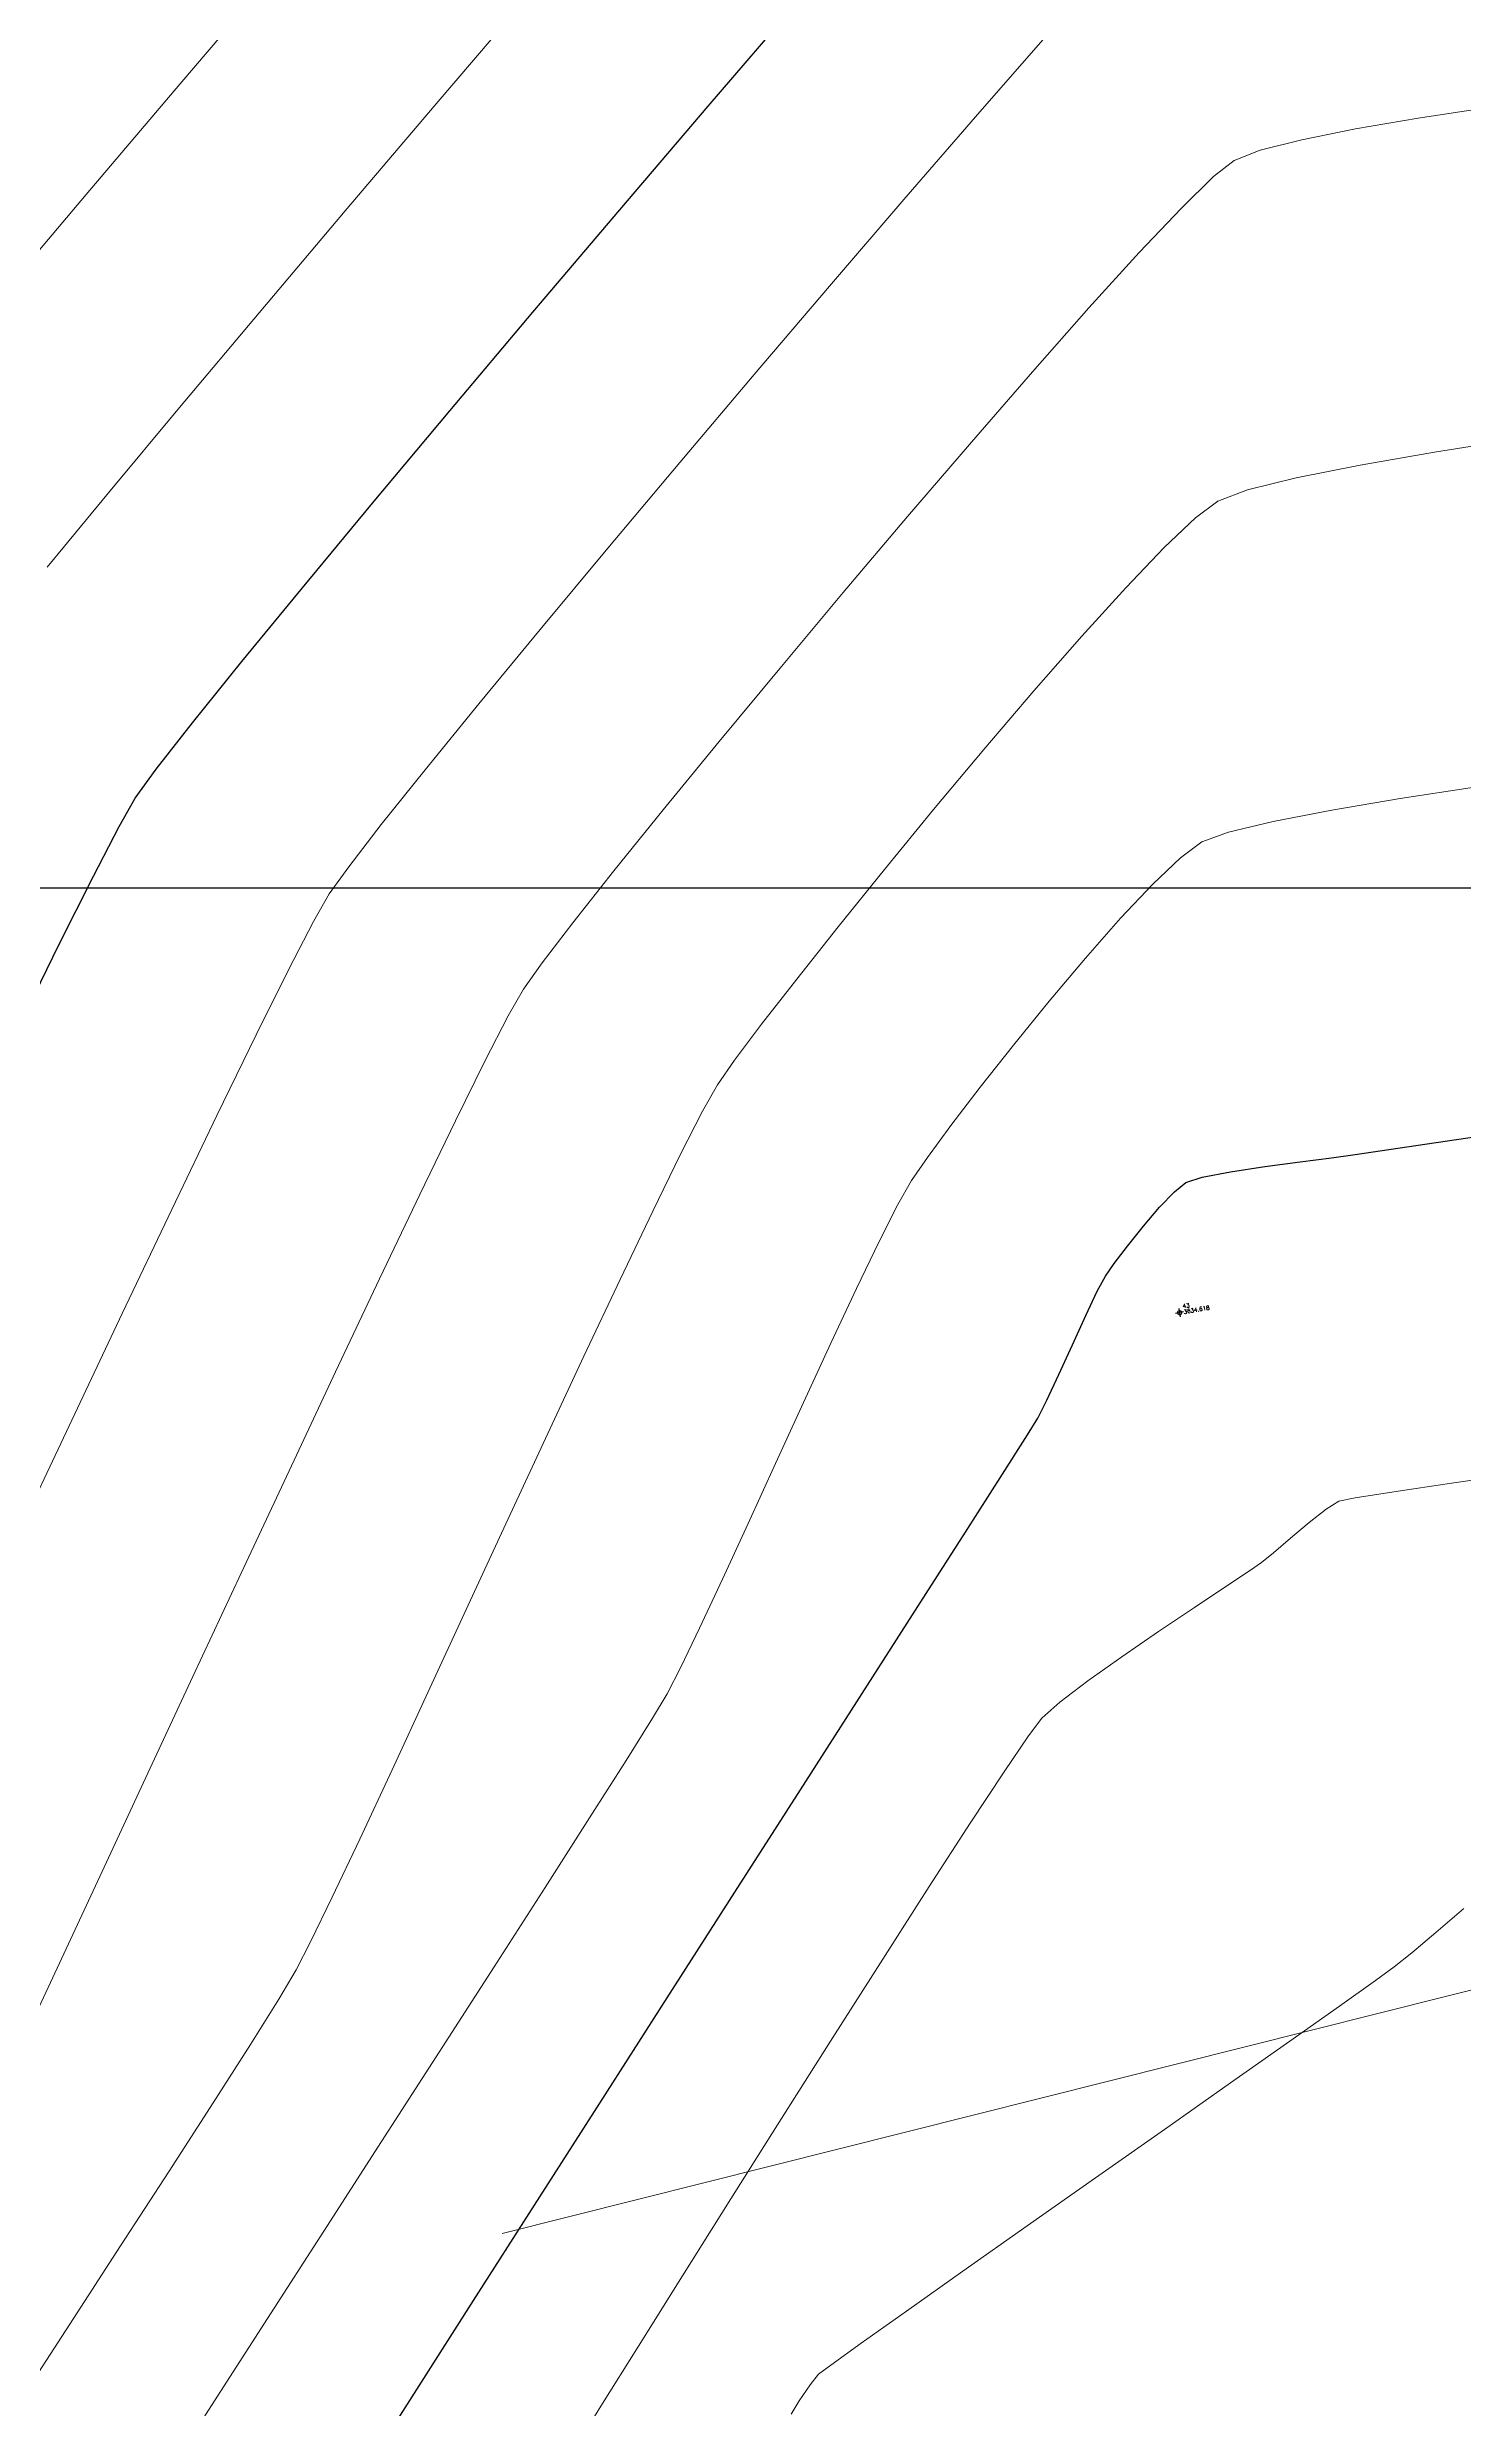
# Model space of a CAD drawing. Header units: millimetres. Extents: x 736950 to 740938, y 8500595 to 8502163.
# Drawn here: x 737643.6 to 737678.4, y 8501162.7 to 8501220.6 of the extents above; entities that cross this region are included whole.
import ezdxf

# ---------------------------------------------------------------- set-up
doc = ezdxf.new("R2010")
doc.units = ezdxf.units.MM
for name, color, linetype, lineweight in [('CONT-MJR', 80, 'Continuous', 30), ('CONT-MNR', 96, 'Continuous', 15), ('saiwite', 5, 'Continuous', 5)]:
    doc.layers.add(name, color=color, linetype=linetype, lineweight=lineweight)
doc.layers.add('Cuadricula Coordenadas', color=5, linetype='Continuous')
doc.styles.add('5mm', font='arial.ttf', dxfattribs={"height": 3})

msp = doc.modelspace()

# ---------------------------------------------------------------- linework, layer by layer
at = {"linetype": 'Continuous', "extrusion": (-0.172787269436437, 0.9849591664230046, 0), "elevation": 8245864.373062789}
msp.add_lwpolyline([(-2195473.652162655, 0), (-2195473.452162655, 0)], dxfattribs=at)
at = {"linetype": 'Continuous', "extrusion": (0.9849591664230046, 0.172787269436437, 0), "elevation": 2195473.552162655}
msp.add_lwpolyline([(8245864.473062786, 0), (8245864.273062787, 0)], dxfattribs=at)
at = {"linetype": 'Continuous'}
msp.add_circle((737671.4106771647, 8501189.579527175), 0.05, dxfattribs=at)
at = {"layer": 'CONT-MJR', "extrusion": (0.7589527835705905, -0.6511456613619202, 0), "elevation": -4975682.98089829}
msp.add_lwpolyline([(6932347.956844756, 3640), (6932351.281887538, 3640)], dxfattribs=at)
at = {"layer": 'CONT-MJR', "extrusion": (0.760758578709715, -0.6490349643274811, 0), "elevation": -4956407.420254663}
msp.add_lwpolyline([(6946139.097833293, 3640.000000000013), (6946142.440636766, 3640.000000000013)], dxfattribs=at)
at = {"layer": 'CONT-MJR', "extrusion": (0.762558786422124, -0.6469189263349908, 0), "elevation": -4937090.58586337}
msp.add_lwpolyline([(6959878.853783079, 3640.000000000006), (6959882.141888824, 3640.000000000006)], dxfattribs=at)
at = {"layer": 'CONT-MJR', "extrusion": (0.7644765976135797, -0.6446514808027398, 0), "elevation": -4916399.86183417}
msp.add_lwpolyline([(6974506.822618837, 3640.000000000013), (6974509.983569775, 3640.000000000013)], dxfattribs=at)
at = {"layer": 'CONT-MJR', "extrusion": (0.7666665263820617, -0.6420455103224877, 0), "elevation": -4892630.546458063}
msp.add_lwpolyline([(6991198.606059035, 3640), (6991201.567403505, 3640)], dxfattribs=at)
at = {"layer": 'CONT-MJR'}
for points, elevation in [([(737649.892912769, 8501207.357528545), (737651.6108692642, 8501209.426574448)], 3640), ([(737647.1949546376, 8501204.044223765), (737648.4052853453, 8501205.545008842)], 3640), ([(737645.3983184594, 8501201.50404802), (737645.7940539477, 8501202.198691215)], 3640), ([(737677.2069112968, 8501193.67880267), (737678.7006738967, 8501193.897861829)], 3635), ([(737674.371147751, 8501193.277718382), (737675.1337609371, 8501193.376818744)], 3635), ([(737675.1337609371, 8501193.376818744), (737675.6598064597, 8501193.45008087)], 3635), ([(737671.2829814526, 8501192.54617097), (737671.5613828893, 8501192.771285115)], 3635), ([(737671.9670844697, 8501192.899563156), (737672.657491291, 8501193.031673064)], 3635), ([(737670.5208532517, 8501191.697729198), (737670.9199575753, 8501192.165081909)], 3635), ([(737669.8085712462, 8501190.783077873), (737670.1342104774, 8501191.213824097)], 3635), ([(737669.3919715277, 8501190.103924684), (737669.5924775535, 8501190.475201791)], 3635), ([(737668.7795132995, 8501188.791920636), (737669.1075669518, 8501189.507387714)], 3635), ([(737668.153456667, 8501187.42951515), (737668.4480600462, 8501188.063853197)], 3635), ([(737667.9359526361, 8501186.995236246), (737668.153456667, 8501187.42951515)], 3635), ([(737664.9926601739, 8501182.373615079), (737666.1570508332, 8501184.192999396)], 3635), ([(737657.1872994854, 8501170.19297519), (737658.8422875679, 8501172.776852868)], 3635), ([(737655.5876764545, 8501167.693270303), (737657.1872994854, 8501170.19297519)], 3635), ([(737652.7591715978, 8501163.262474189), (737654.0945799882, 8501165.356762027)], 3635)]:
    msp.add_lwpolyline(points, dxfattribs=dict(at, elevation=elevation))
at = {"layer": 'CONT-MJR', "extrusion": (0.7729830671893221, -0.6344266528438004, 0), "elevation": -4823201.652232338}
msp.add_lwpolyline([(7039271.745728558, 3640), (7039274.090566087, 3640)], dxfattribs=at)
at = {"layer": 'CONT-MJR', "extrusion": (0.7879393160136585, -0.6157529003422785, 0), "elevation": -4653419.820380338}
msp.add_lwpolyline([(7152639.860624256, 3640), (7152641.299620884, 3640)], dxfattribs=at)
at = {"layer": 'CONT-MJR', "extrusion": (0.8102274469647092, -0.5861155894403847, 0), "elevation": -4385026.269157214}
msp.add_lwpolyline([(7320253.052956513, 3640), (7320253.931340147, 3640)], dxfattribs=at)
at = {"layer": 'CONT-MJR', "extrusion": (0.8877354150062703, -0.4603540300069559, 0), "elevation": -3258728.428486}
msp.add_lwpolyline([(7886394.30356735, 3640.000000000013), (7886395.677079994, 3640.000000000013)], dxfattribs=at)
at = {"layer": 'CONT-MJR', "extrusion": (0.8945767098606713, -0.4469144327215852, 0), "elevation": -3139429.274874797}
msp.add_lwpolyline([(7934637.986882186, 3640.000000000006), (7934639.872736602, 3640.000000000006)], dxfattribs=at)
at = {"layer": 'CONT-MJR', "extrusion": (0.8981012267876198, -0.4397887975410159, 0), "elevation": -3076252.996576703}
msp.add_lwpolyline([(7959342.087909984, 3640.000000000006), (7959344.423749203, 3640.000000000006)], dxfattribs=at)
at = {"layer": 'CONT-MJR', "extrusion": (0.1340379668797737, -0.9909761972089626, 0), "elevation": -8325603.813163798}
msp.add_lwpolyline([(1870499.529321418, 3635.000000000001), (1870500.406095882, 3635.000000000001)], dxfattribs=at)
at = {"layer": 'CONT-MJR', "extrusion": (0.1479366112478573, -0.9889968448142292, 0), "elevation": -8298524.261973588}
msp.add_lwpolyline([(1987196.65061229, 3635.000000000013), (1987197.152533647, 3635.000000000013)], dxfattribs=at)
at = {"layer": 'CONT-MJR', "extrusion": (0.1454512609114972, -0.9893654181844318, 0), "elevation": -8303490.959204534}
msp.add_lwpolyline([(1966340.596135492, 3635), (1966341.658135618, 3635)], dxfattribs=at)
at = {"layer": 'CONT-MJR', "extrusion": (0.3014770248045086, -0.9534734414313919, 0), "elevation": -7883270.500300287}
msp.add_lwpolyline([(3266264.546254444, 3635.00000000001), (3266264.971753009, 3635.00000000001)], dxfattribs=at)
at = {"layer": 'CONT-MJR', "extrusion": (0.1504061611587789, -0.9886242899532054, 0), "elevation": -8293535.41208786}
msp.add_lwpolyline([(2007912.91639393, 3635), (2007913.770908474, 3635)], dxfattribs=at)
at = {"layer": 'CONT-MJR', "extrusion": (0.7240602005839316, -0.6897367801780305, 0), "elevation": -5329466.757348884}
msp.add_lwpolyline([(6664173.669414258, 3635), (6664174.195736602, 3635)], dxfattribs=at)
at = {"layer": 'CONT-MJR', "extrusion": (0.7812477152985235, -0.6242211205501118, 0), "elevation": -4730319.998508155}
msp.add_lwpolyline([(7102005.490889178, 3635.00000000001), (7102006.110289517, 3635.00000000001)], dxfattribs=at)
at = {"layer": 'CONT-MJR', "extrusion": (0.8185063108309866, -0.5744975362260909, 0), "elevation": -4280125.766241145}
msp.add_lwpolyline([(7382067.416956207, 3635.00000000001), (7382067.793100019, 3635.00000000001)], dxfattribs=at)
at = {"layer": 'CONT-MJR', "extrusion": (0.9026610977056194, -0.4303521147721783, 0), "elevation": -2992639.676203445}
msp.add_lwpolyline([(7991150.512985626, 3635), (7991151.173850454, 3635)], dxfattribs=at)
at = {"layer": 'CONT-MJR', "extrusion": (0.9101245052495661, -0.4143348705385932, 0), "elevation": -2850968.524531983}
msp.add_lwpolyline([(8042781.341575271, 3635.000000000009), (8042782.141539929, 3635.000000000009)], dxfattribs=at)
at = {"layer": 'CONT-MJR', "extrusion": (0.849529268027599, -0.5275414891404202, 0), "elevation": -3858058.345250836}
msp.add_lwpolyline([(7611157.121404205, 3635.00000000001), (7611157.606852394, 3635.00000000001)], dxfattribs=at)
at = {"layer": 'CONT-MJR', "extrusion": (0.8441211361425512, -0.5361525039738307, 0), "elevation": -3935251.59311722}
msp.add_lwpolyline([(7571532.512742875, 3635), (7571533.650518229, 3635)], dxfattribs=at)
at = {"layer": 'CONT-MJR', "extrusion": (0.842816672348312, -0.5382007588360668, 0), "elevation": -3953626.447887902}
msp.add_lwpolyline([(7561952.25805627, 3635), (7561953.954052834, 3635)], dxfattribs=at)
at = {"layer": 'CONT-MJR', "extrusion": (0.8420161984596639, -0.5394522421230036, 0), "elevation": -3964856.019286717}
msp.add_lwpolyline([(7556065.768834641, 3635.000000000004), (7556068.298869852, 3635.000000000004)], dxfattribs=at)
at = {"layer": 'CONT-MJR', "extrusion": (0.8419035336664826, -0.5396280570910762, 0), "elevation": -3966433.762739834}
msp.add_lwpolyline([(7555234.871580165, 3635.000000000003), (7555237.677427903, 3635.000000000003)], dxfattribs=at)
at = {"layer": 'CONT-MJR', "extrusion": (0.8418857000873342, -0.5396558792308845, 0), "elevation": -3966683.43885507}
msp.add_lwpolyline([(7555100.800968332, 3635.000000000006), (7555103.788490036, 3635.000000000006)], dxfattribs=at)
at = {"layer": 'CONT-MJR', "extrusion": (0.8419442669848501, -0.5395645015114908, 0), "elevation": -3965863.418350981}
msp.add_lwpolyline([(7555528.207643392, 3635.000000000013), (7555531.282700439, 3635.000000000013)], dxfattribs=at)
at = {"layer": 'CONT-MJR', "extrusion": (0.8426427034631758, -0.5384730952427155, 0), "elevation": -3956069.982348234}
msp.add_lwpolyline([(7560651.842336405, 3635.00000000001), (7560654.615170328, 3635.00000000001)], dxfattribs=at)
at = {"layer": 'CONT-MJR', "extrusion": (0.8440368133727634, -0.5362852390953445, 0), "elevation": -3936442.288577708}
msp.add_lwpolyline([(7570884.935671092, 3635.000000000004), (7570887.036342003, 3635.000000000004)], dxfattribs=at)
at = {"layer": 'CONT-MNR'}
for points, elevation in [([(737646.8898966005, 8501219.707941929), (737649.3350631368, 8501222.575739019)], 3642), ([(737653.1771625606, 8501219.226422612), (737655.4868485677, 8501221.932914117)], 3641), ([(737644.5892230826, 8501216.998218723), (737646.8898966005, 8501219.707941929)], 3642), ([(737650.9449178773, 8501216.599087995), (737653.1771625606, 8501219.226422612)], 3641), ([(737675.7243587789, 8501218.606617691), (737677.2599542971, 8501218.870151548)], 3638), ([(737677.2599542971, 8501218.870151548), (737678.9335806742, 8501219.128276063)], 3638), ([(737672.7449356689, 8501217.837446291), (737673.3869316358, 8501218.084876437)], 3638), ([(737673.3869316358, 8501218.084876437), (737674.4067119487, 8501218.343063112)], 3638), ([(737674.4067119487, 8501218.343063112), (737675.7243587789, 8501218.606617691)], 3638), ([(737662.8225132034, 8501214.755023012), (737664.6468727803, 8501216.87922632)], 3639), ([(737670.4201820166, 8501215.57446465), (737671.454312922, 8501216.666926803)], 3638), ([(737669.186740407, 8501214.217094572), (737670.4201820166, 8501215.57446465)], 3638), ([(737667.7989148325, 8501212.649736827), (737669.186740407, 8501214.217094572)], 3638), ([(737645.1350707065, 8501209.682412434), (737646.8816480569, 8501211.778044205)], 3641), ([(737664.7398187392, 8501209.1047394), (737666.3016320304, 8501210.927311683)], 3638), ([(737675.8353349764, 8501210.364348838), (737677.6648398079, 8501210.681589669)], 3637), ([(737677.6648398079, 8501210.681589669), (737679.6614003513, 8501210.995973)], 3637), ([(737673.0779977784, 8501209.75592583), (737674.2730121891, 8501210.052908298)], 3637), ([(737674.2730121891, 8501210.052908298), (737675.8353349764, 8501210.364348838)], 3637), ([(737672.350418076, 8501209.482059231), (737673.0779977784, 8501209.75592583)], 3637), ([(737670.0899833573, 8501207.358022463), (737671.0345952164, 8501208.34244471)], 3637), ([(737666.6099017644, 8501203.39345731), (737667.8359236561, 8501204.829598635)], 3637), ([(737652.9052376385, 8501202.895048715), (737654.2194404327, 8501204.50856413)], 3639), ([(737676.8209159484, 8501202.187800486), (737678.6405843209, 8501202.468988037)], 3636), ([(737664.1684387751, 8501200.446966471), (737665.373502479, 8501201.914603213)], 3637), ([(737673.7019338803, 8501201.626140542), (737675.1407420132, 8501201.90378942)], 3636), ([(737675.1407420132, 8501201.90378942), (737676.8209159484, 8501202.187800486)], 3636), ([(737671.9559004823, 8501201.126672175), (737672.606362915, 8501201.36403956)], 3636), ([(737670.751936894, 8501200.091026302), (737671.4311838407, 8501200.73592059)], 3636), ([(737656.5296960624, 8501199.141750384), (737657.5352307853, 8501200.41188002)], 3638), ([(737669.9604756633, 8501199.250632355), (737670.751936894, 8501200.091026302)], 3636), ([(737649.5605287758, 8501198.0021932), (737650.166957958, 8501199.175057061)], 3639), ([(737648.7611863, 8501196.394681426), (737649.5605287758, 8501198.0021932)], 3639), ([(737654.3793161362, 8501195.76673103), (737654.9438590729, 8501196.861252699)], 3638), ([(737660.4957992794, 8501195.76719561), (737661.1583909049, 8501196.650661657)], 3637), ([(737666.5188083133, 8501195.10692078), (737667.3359664736, 8501196.14288296)], 3636), ([(737659.7081850227, 8501194.523158858), (737660.0731081113, 8501195.164597562)], 3637), ([(737665.2249054722, 8501193.386786098), (737665.8010159726, 8501194.168674145)], 3636), ([(737664.0405411267, 8501191.328409947), (737664.5000408309, 8501192.235406665)], 3636), ([(737662.853745112, 8501188.82756731), (737663.4824053454, 8501190.169075001)], 3636), ([(737662.1826720523, 8501187.374052348), (737662.853745112, 8501188.82756731)], 3636), ([(737649.5652796746, 8501185.70354367), (737650.7047053464, 8501188.127629306)], 3638), ([(737648.3908795284, 8501183.194111373), (737649.5652796746, 8501185.70354367)], 3638), ([(737678.0760052704, 8501185.39597432), (737679.840850792, 8501185.652833037)], 3634), ([(737675.7164171302, 8501185.035886804), (737676.6683730684, 8501185.186187897)], 3634), ([(737674.5854612677, 8501184.430029992), (737675.0080656062, 8501184.76189326)], 3634), ([(737675.3186003988, 8501184.957484076), (737675.7164171302, 8501185.035886804)], 3634), ([(737653.9146082328, 8501182.301189043), (737654.8852094399, 8501184.398328112)], 3637), ([(737660.1960921694, 8501183.043118678), (737660.8257339554, 8501184.411662554)], 3636), ([(737674.1284634991, 8501184.04539429), (737674.5854612677, 8501184.430029992)], 3634), ([(737647.2081722649, 8501180.659521127), (737648.3908795284, 8501183.194111373)], 3638), ([(737659.6364840586, 8501181.843229461), (737660.1960921694, 8501183.043118678)], 3636), ([(737670.8938542398, 8501181.759852638), (737671.7735667755, 8501182.350963747)], 3634), ([(737646.0438252412, 8501178.159961643), (737647.2081722649, 8501180.659521127)], 3638), ([(737656.9395916852, 8501177.19055642), (737657.8353265777, 8501178.599790595)], 3636), ([(737666.2758204154, 8501177.062776146), (737667.1036885096, 8501178.321752748)], 3634), ([(737655.8445507048, 8501175.48037388), (737656.9395916852, 8501177.19055642)], 3636), ([(737650.6248109075, 8501175.242163362), (737651.3000546353, 8501176.67112609)], 3637), ([(737643.8768813441, 8501173.5066898), (737644.9245058149, 8501175.75562163)], 3638), ([(737654.5974693203, 8501173.540577214), (737655.8445507048, 8501175.48037388)], 3636), ([(737677.6920631018, 8501174.376057867), (737678.3804137248, 8501174.965781882)], 3633), ([(737649.3162478026, 8501172.745612722), (737649.7436780941, 8501173.464917595)], 3637), ([(737648.6185348376, 8501171.630819043), (737649.3162478026, 8501172.745612722)], 3637), ([(737674.1156268825, 8501171.718289746), (737675.3304038639, 8501172.575624345)], 3633), ([(737646.6248914121, 8501168.526106521), (737647.7036968307, 8501170.19837187)], 3637), ([(737660.400512754, 8501167.845260281), (737661.646900247, 8501169.820513673)], 3634), ([(737666.09639686, 8501166.073843153), (737667.6703131914, 8501167.182793835)], 3633), ([(737663.6010076526, 8501164.307897484), (737664.7110307779, 8501165.095446859)], 3633), ([(737642.9362469951, 8501162.848754548), (737644.1880088634, 8501164.773462547)], 3637), ([(737662.5541610972, 8501163.546509637), (737662.8531201903, 8501163.771487564)], 3633), ([(737662.3495230171, 8501163.286737502), (737662.5541610972, 8501163.546509637)], 3633), ([(737656.4995599583, 8501161.6069031), (737657.2160267819, 8501162.762333442)], 3634), ([(737661.8860013969, 8501162.565736039), (737662.0790821202, 8501162.890977323)], 3633)]:
    msp.add_lwpolyline(points, dxfattribs=dict(at, elevation=elevation))
at = {"layer": 'CONT-MNR', "extrusion": (-0.7522312809800105, 0.6588991576221453, 0), "elevation": 5046550.232603619}
msp.add_lwpolyline([(-6880930.561951794, 3639.00000000001), (-6880933.06386271, 3639.00000000001)], dxfattribs=at)
at = {"layer": 'CONT-MNR', "extrusion": (-0.7557471754544471, 0.6548635024130031, 0), "elevation": 5009648.686995986}
msp.add_lwpolyline([(-6907840.298658327, 3639.000000000013), (-6907842.983267154, 3639.000000000013)], dxfattribs=at)
at = {"layer": 'CONT-MNR', "extrusion": (-0.6221194941357712, 0.7829223045847221, 0), "elevation": 6196872.46615308}
msp.add_lwpolyline([(-5866313.146499991, 3638.000000000013), (-5866313.786064455, 3638.000000000013)], dxfattribs=at)
at = {"layer": 'CONT-MNR', "extrusion": (0.7639897436971762, -0.6452283871045374, 0), "elevation": -4921673.631526195}
msp.add_lwpolyline([(6970788.55035972, 3642.000000000009), (6970791.824144001, 3642.000000000009)], dxfattribs=at)
at = {"layer": 'CONT-MNR', "extrusion": (0.6992535042898372, -0.7148737907759541, 0), "elevation": -5561477.635450795}
msp.add_lwpolyline([(6471847.53396763, 3638.000000000003), (6471848.638908771, 3638.000000000003)], dxfattribs=at)
at = {"layer": 'CONT-MNR', "extrusion": (0.7636991143145158, -0.6455723528739628, 0), "elevation": -4924807.028857379}
msp.add_lwpolyline([(6968575.371016536, 3641.000000000013), (6968578.643429697, 3641.000000000013)], dxfattribs=at)
at = {"layer": 'CONT-MNR', "extrusion": (0.7611322435349755, -0.6485967220480031, 0), "elevation": -4952401.064462225}
msp.add_lwpolyline([(6948991.499574765, 3639), (6948994.347922044, 3639)], dxfattribs=at)
at = {"layer": 'CONT-MNR', "extrusion": (0.765657707346021, -0.6432482220586659, 0), "elevation": -4903604.34133753}
msp.add_lwpolyline([(6983508.364767546, 3641), (6983511.397329922, 3641)], dxfattribs=at)
at = {"layer": 'CONT-MNR', "extrusion": (0.7634885752596927, -0.6458213339987495, 0), "elevation": -4927068.726686278}
msp.add_lwpolyline([(6966973.051679589, 3639.000000000004), (6966975.881037558, 3639.000000000004)], dxfattribs=at)
at = {"layer": 'CONT-MNR', "extrusion": (-0.7547092618588691, 0.6560593952261039, 0), "elevation": 5020575.709658784}
msp.add_lwpolyline([(-6899895.531585349, 3638.000000000013), (-6899897.813822004, 3638.000000000013)], dxfattribs=at)
at = {"layer": 'CONT-MNR', "extrusion": (-0.765858565732845, 0.6430090647056461, 0), "elevation": 4901412.7884958}
msp.add_lwpolyline([(-6985043.600108792, 3639.000000000009), (-6985046.343231333, 3639.000000000009)], dxfattribs=at)
at = {"layer": 'CONT-MNR', "extrusion": (0.771690254348988, -0.6359985466514796, 0), "elevation": -4837523.440891786}
msp.add_lwpolyline([(7029439.53707041, 3641), (7029441.895944435, 3641)], dxfattribs=at)
at = {"layer": 'CONT-MNR', "extrusion": (0.6021363779437986, -0.7983932504453698, 0), "elevation": -6343128.913908239}
msp.add_lwpolyline([(5707839.424352561, 3637), (5707840.111282585, 3637)], dxfattribs=at)
at = {"layer": 'CONT-MNR', "extrusion": (0.7631904895485166, -0.6461735654316846, 0), "elevation": -4930277.883784818}
msp.add_lwpolyline([(6964698.946065833, 3638.000000000003), (6964701.393422284, 3638.000000000003)], dxfattribs=at)
at = {"layer": 'CONT-MNR', "extrusion": (0.6872430860429799, -0.7264275192241283, 0), "elevation": -5668552.36830984}
msp.add_lwpolyline([(6378261.196020528, 3637), (6378262.252399234, 3637)], dxfattribs=at)
at = {"layer": 'CONT-MNR', "extrusion": (-0.7684276442746011, 0.6399366808634953, 0), "elevation": 4873398.713639822}
msp.add_lwpolyline([(-7004614.915727743, 3639.000000000006), (-7004617.505370635, 3639.000000000006)], dxfattribs=at)
at = {"layer": 'CONT-MNR', "extrusion": (-0.7666620892990472, 0.6420508086060013, 0), "elevation": 4892668.602385492}
msp.add_lwpolyline([(-6991168.10553674, 3638.000000000009), (-6991170.529167447, 3638.000000000009)], dxfattribs=at)
at = {"layer": 'CONT-MNR', "extrusion": (-0.740160996304703, 0.6724296985925218, 0), "elevation": 5170469.672681318}
msp.add_lwpolyline([(-6788291.777868536, 3637.000000000013), (-6788293.384175013, 3637.000000000013)], dxfattribs=at)
at = {"layer": 'CONT-MNR', "extrusion": (0.7714503296611284, -0.6362895479777554, 0), "elevation": -4840163.983257486}
msp.add_lwpolyline([(7027618.690500109, 3639.000000000009), (7027621.059428206, 3639.000000000009)], dxfattribs=at)
at = {"layer": 'CONT-MNR', "extrusion": (0.7520560419489394, -0.6590991653522975, 0), "elevation": -5048369.454719596}
msp.add_lwpolyline([(6879578.710909677, 3637), (6879580.492024847, 3637)], dxfattribs=at)
at = {"layer": 'CONT-MNR', "extrusion": (0.7700620628400366, -0.6379689799469465, 0), "elevation": -4855460.108703605}
msp.add_lwpolyline([(7017058.641599472, 3638.000000000006), (7017060.97062232, 3638.000000000006)], dxfattribs=at)
at = {"layer": 'CONT-MNR', "extrusion": (-0.7737158381568812, 0.6335327945617297, 0), "elevation": 4815051.949275802}
msp.add_lwpolyline([(-7044845.568864116, 3638.000000000006), (-7044847.732395156, 3638.000000000006)], dxfattribs=at)
at = {"layer": 'CONT-MNR', "extrusion": (0.7671944248145806, -0.6414146198313732, 0), "elevation": -4886862.432235099}
msp.add_lwpolyline([(6995224.068214484, 3637), (6995225.995827685, 3637)], dxfattribs=at)
at = {"layer": 'CONT-MNR', "extrusion": (0.7810189750198596, -0.6245072943200327, 0), "elevation": -4732942.302483377}
msp.add_lwpolyline([(7100268.66561422, 3639), (7100270.391524082, 3639)], dxfattribs=at)
at = {"layer": 'CONT-MNR', "extrusion": (0.7780865552797451, -0.6281570762897607, 0), "elevation": -4766127.785115998}
msp.add_lwpolyline([(7078034.544856163, 3638), (7078036.472024875, 3638)], dxfattribs=at)
at = {"layer": 'CONT-MNR', "extrusion": (0.7906667397215915, -0.6122467694467888, 0), "elevation": -4621596.418200443}
msp.add_lwpolyline([(7173240.955447586, 3639.00000000001), (7173242.259244897, 3639.00000000001)], dxfattribs=at)
at = {"layer": 'CONT-MNR', "extrusion": (0.2326711388661072, -0.9725554694405604, 0), "elevation": -8096254.757979441}
msp.add_lwpolyline([(2695411.731075917, 3636), (2695412.857562785, 3636)], dxfattribs=at)
at = {"layer": 'CONT-MNR', "extrusion": (-0.5972712097651849, 0.8020393394252133, 0), "elevation": 6377707.514446499}
msp.add_lwpolyline([(-5669163.955379509, 3636), (-5669164.60960757, 3636)], dxfattribs=at)
at = {"layer": 'CONT-MNR', "extrusion": (0.812340287837605, -0.583183724700816, 0), "elevation": -4358538.132130228}
msp.add_lwpolyline([(7336052.933814891, 3639.000000000013), (7336053.749012506, 3639.000000000013)], dxfattribs=at)
at = {"layer": 'CONT-MNR', "extrusion": (0.7781485141582796, -0.6280803212275179, 0), "elevation": -4765424.430931789}
msp.add_lwpolyline([(7078507.041898357, 3637.000000000013), (7078508.844239728, 3637.000000000013)], dxfattribs=at)
at = {"layer": 'CONT-MNR', "extrusion": (0.8688945014634677, -0.4949973185044055, 0), "elevation": -3567130.621651734}
msp.add_lwpolyline([(7751780.073691373, 3639.000000000006), (7751780.855070779, 3639.000000000006)], dxfattribs=at)
at = {"layer": 'CONT-MNR', "extrusion": (0.7936952771983609, -0.6083155488338409, 0), "elevation": -4585937.117845362}
msp.add_lwpolyline([(7196088.30396055, 3638), (7196089.546042963, 3638)], dxfattribs=at)
at = {"layer": 'CONT-MNR', "extrusion": (0.7836833275612529, -0.6211605606463774, 0), "elevation": -4702515.341630507}
msp.add_lwpolyline([(7120453.503043325, 3637.000000000004), (7120455.140709463, 3637.000000000004)], dxfattribs=at)
at = {"layer": 'CONT-MNR', "extrusion": (0.75018828111262, -0.6612242757803836, 0), "elevation": -5067807.958086471}
msp.add_lwpolyline([(6865264.035934519, 3636.00000000001), (6865265.33860825, 3636.00000000001)], dxfattribs=at)
at = {"layer": 'CONT-MNR', "extrusion": (0.8144339213948795, -0.5802563120564563, 0), "elevation": -4332102.005258128}
msp.add_lwpolyline([(7351692.775783778, 3638.000000000009), (7351693.569734002, 3638.000000000009)], dxfattribs=at)
at = {"layer": 'CONT-MNR', "extrusion": (-0.7648648422003028, 0.644190789414057, 0), "elevation": 4912176.46760371}
msp.add_lwpolyline([(-6977465.935234156, 3636), (-6977467.315169655, 3636)], dxfattribs=at)
at = {"layer": 'CONT-MNR', "extrusion": (0.8686734741318776, -0.4953850980193634, 0), "elevation": -3570584.957600959}
msp.add_lwpolyline([(7750187.478411488, 3638), (7750188.22442569, 3638)], dxfattribs=at)
at = {"layer": 'CONT-MNR', "extrusion": (0.7903405804588561, -0.6126677459112388, 0), "elevation": -4625405.44140443}
msp.add_lwpolyline([(7170781.894636447, 3637), (7170783.299605312, 3637)], dxfattribs=at)
at = {"layer": 'CONT-MNR', "extrusion": (0.7758517538913772, -0.630915252616129, 0), "elevation": -4791213.815628296}
msp.add_lwpolyline([(7061073.511248309, 3636), (7061074.89686699, 3636)], dxfattribs=at)
at = {"layer": 'CONT-MNR', "extrusion": (0.899078732352423, -0.4377869722040164, 0), "elevation": -3058508.716610571}
msp.add_lwpolyline([(7966175.690261386, 3639.000000000003), (7966177.895718957, 3639.000000000003)], dxfattribs=at)
at = {"layer": 'CONT-MNR', "extrusion": (0.8962479671413901, -0.4435533580020853, 0), "elevation": -3109612.691451633}
msp.add_lwpolyline([(7946366.848959715, 3638.000000000013), (7946368.501194298, 3638.000000000013)], dxfattribs=at)
at = {"layer": 'CONT-MNR', "extrusion": (0.818674633783065, -0.574257646009319, 0), "elevation": -4277972.733279428}
msp.add_lwpolyline([(7383319.775233396, 3637), (7383320.511298767, 3637)], dxfattribs=at)
at = {"layer": 'CONT-MNR', "extrusion": (-0.7942313463571488, 0.6076154774721516, 0), "elevation": 4579579.851579874}
msp.add_lwpolyline([(-7200132.048128805, 3636), (-7200133.22945543, 3636)], dxfattribs=at)
at = {"layer": 'CONT-MNR', "extrusion": (0.901299849333082, -0.4331957774403667, 0), "elevation": -3017839.67529764}
msp.add_lwpolyline([(7981668.602102915, 3639), (7981671.152828451, 3639)], dxfattribs=at)
at = {"layer": 'CONT-MNR', "extrusion": (0.8903529296952798, -0.4552709748963054, 0), "elevation": -3213569.63604097}
msp.add_lwpolyline([(7904897.320355939, 3637.000000000013), (7904898.504091081, 3637.000000000013)], dxfattribs=at)
at = {"layer": 'CONT-MNR', "extrusion": (0.9001230814710773, -0.4356356714079005, 0), "elevation": -3039444.4072037}
msp.add_lwpolyline([(7973467.430961779, 3638.000000000006), (7973469.438368795, 3638.000000000006)], dxfattribs=at)
at = {"layer": 'CONT-MNR', "extrusion": (0.8983425890493331, -0.4392955641708, 0), "elevation": -3071865.933231425}
msp.add_lwpolyline([(7961032.995581126, 3637.00000000001), (7961034.55207345, 3637.00000000001)], dxfattribs=at)
at = {"layer": 'CONT-MNR', "extrusion": (0.8224278510856469, -0.5688694312042484, 0), "elevation": -4229392.620758708}
msp.add_lwpolyline([(7411252.716385054, 3636), (7411253.405669133, 3636)], dxfattribs=at)
at = {"layer": 'CONT-MNR', "extrusion": (0.8690387804199394, -0.4947439722990311, 0), "elevation": -3564854.558348207}
msp.add_lwpolyline([(7752820.79734745, 3636.000000000013), (7752821.469921593, 3636.000000000013)], dxfattribs=at)
at = {"layer": 'CONT-MNR', "extrusion": (0.9027735112976414, -0.4301162485878991, 0), "elevation": -2990572.96703443}
msp.add_lwpolyline([(7991922.050277716, 3639), (7991924.881306062, 3639)], dxfattribs=at)
at = {"layer": 'CONT-MNR', "extrusion": (0.90245205424087, -0.4307903083826674, 0), "elevation": -2996535.070276067}
msp.add_lwpolyline([(7989689.984407069, 3638.000000000003), (7989692.28128941, 3638.000000000003)], dxfattribs=at)
at = {"layer": 'CONT-MNR', "extrusion": (0.902418980389312, -0.4308595871430908, 0), "elevation": -2997143.087550546}
msp.add_lwpolyline([(7989462.455820333, 3637.00000000001), (7989464.311280639, 3637.00000000001)], dxfattribs=at)
at = {"layer": 'CONT-MNR', "extrusion": (0.9010206630630918, -0.433776168932027, 0), "elevation": -3022963.662869669}
msp.add_lwpolyline([(7979728.842324242, 3636), (7979730.129014987, 3636)], dxfattribs=at)
at = {"layer": 'CONT-MNR', "extrusion": (0.9039724522689613, -0.4275906986112309, 0), "elevation": -2968213.0540681}
msp.add_lwpolyline([(8000252.459088868, 3638), (8000254.979685886, 3638)], dxfattribs=at)
at = {"layer": 'CONT-MNR', "extrusion": (0.9047905639917115, -0.4258568248972424, 0), "elevation": -2952864.23631746}
msp.add_lwpolyline([(8005931.333106451, 3637), (8005933.413543478, 3637)], dxfattribs=at)
at = {"layer": 'CONT-MNR', "extrusion": (0.9038081802929294, -0.427937814682909, 0), "elevation": -2971290.468570134}
msp.add_lwpolyline([(7999108.009287632, 3639.000000000013), (7999111.055627156, 3639.000000000013)], dxfattribs=at)
at = {"layer": 'CONT-MNR', "extrusion": (0.9062391978829696, -0.4227653205035058, 0), "elevation": -2925514.180033126}
msp.add_lwpolyline([(8015963.742317621, 3637), (8015965.973665529, 3637)], dxfattribs=at)
at = {"layer": 'CONT-MNR', "extrusion": (0.9090642658088122, -0.4166559259502799, 0), "elevation": -2871487.766506916}
msp.add_lwpolyline([(8035475.333515144, 3636.000000000007), (8035476.978455769, 3636.000000000007)], dxfattribs=at)
at = {"layer": 'CONT-MNR', "extrusion": (0.9045595292675894, -0.4263473443229092, 0), "elevation": -2957215.354743621}
msp.add_lwpolyline([(8004318.969442982, 3639.000000000013), (8004322.166088397, 3639.000000000013)], dxfattribs=at)
at = {"layer": 'CONT-MNR', "extrusion": (0.9070983944521707, -0.420918641523863, 0), "elevation": -2909181.426254848}
msp.add_lwpolyline([(8021903.410861075, 3637.000000000003), (8021905.719020857, 3637.000000000003)], dxfattribs=at)
at = {"layer": 'CONT-MNR', "extrusion": (0.909258706863932, -0.4162314308075861, 0), "elevation": -2867735.622714418}
msp.add_lwpolyline([(8036813.565906058, 3636), (8036815.179344608, 3636)], dxfattribs=at)
at = {"layer": 'CONT-MNR', "extrusion": (0.147406902011728, -0.9890759350218288, 0), "elevation": -8299579.05445131}
msp.add_lwpolyline([(1982751.612238833, 3634.000000000003), (1982753.035417937, 3634.000000000003)], dxfattribs=at)
at = {"layer": 'CONT-MNR', "extrusion": (0.5329477249163358, -0.8461481681753508, 0), "elevation": -6800119.696319983}
msp.add_lwpolyline([(5154869.434727885, 3634), (5154869.801726012, 3634)], dxfattribs=at)
at = {"layer": 'CONT-MNR', "extrusion": (0.6500447696287238, -0.7598959122658442, 0), "elevation": -5980493.796616616}
msp.add_lwpolyline([(6086705.234726885, 3634.00000000001), (6086705.779163401, 3634.00000000001)], dxfattribs=at)
at = {"layer": 'CONT-MNR', "extrusion": (0.5645795246674618, -0.8253786769273016, 0), "elevation": -6600220.239819501}
msp.add_lwpolyline([(5408453.664390004, 3634.000000000003), (5408454.025379638, 3634.000000000003)], dxfattribs=at)
at = {"layer": 'CONT-MNR', "extrusion": (0.6334794156869915, -0.7737595426880808, 0), "elevation": -6110570.891645242}
msp.add_lwpolyline([(5956106.575351568, 3634), (5956106.9537072, 3634)], dxfattribs=at)
at = {"layer": 'CONT-MNR', "extrusion": (-0.5534080952133298, 0.8329102473570332, 0), "elevation": 6672488.363666235}
msp.add_lwpolyline([(-5319037.511297831, 3634.000000000013), (-5319038.43840373, 3634.000000000013)], dxfattribs=at)
at = {"layer": 'CONT-MNR', "extrusion": (0.553152527324281, -0.833079997067965, 0), "elevation": -6674119.962415309}
msp.add_lwpolyline([(5316991.028746153, 3634), (5316991.722888624, 3634)], dxfattribs=at)
at = {"layer": 'CONT-MNR', "extrusion": (0.9075372803963162, -0.4199715284288425, 0), "elevation": -2900806.096945338}
msp.add_lwpolyline([(8024931.268311908, 3637.000000000006), (8024933.507743948, 3637.000000000006)], dxfattribs=at)
at = {"layer": 'CONT-MNR', "extrusion": (0.9014682890980125, -0.432845149852349, 0), "elevation": -3014718.558416781}
msp.add_lwpolyline([(7982837.181305892, 3636.000000000013), (7982838.247421131, 3636.000000000013)], dxfattribs=at)
at = {"layer": 'CONT-MNR', "extrusion": (0.5657693508722244, -0.8245635461343305, 0), "elevation": -6592412.995463341}
msp.add_lwpolyline([(5417963.521547129, 3634.000000000013), (5417964.614035159, 3634.000000000013)], dxfattribs=at)
at = {"layer": 'CONT-MNR', "extrusion": (0.5794360214927855, -0.815017728025969, 0), "elevation": -6501180.773756503}
msp.add_lwpolyline([(5527103.675344782, 3634), (5527104.700519791, 3634)], dxfattribs=at)
at = {"layer": 'CONT-MNR', "extrusion": (0.8893717299944526, -0.4571847830874018, 0), "elevation": -3230557.320962334}
msp.add_lwpolyline([(7897955.764891645, 3636.000000000003), (7897956.498087266, 3636.000000000003)], dxfattribs=at)
at = {"layer": 'CONT-MNR', "extrusion": (0.6044716940084522, -0.7966266196547489, 0), "elevation": -6326366.597567942}
msp.add_lwpolyline([(5726369.035693909, 3634.000000000003), (5726369.894116826, 3634.000000000003)], dxfattribs=at)
at = {"layer": 'CONT-MNR', "extrusion": (0.9071246389483044, -0.42086207884877, 0), "elevation": -2908681.212794985}
msp.add_lwpolyline([(8022078.152256466, 3637.00000000001), (8022080.246141829, 3637.00000000001)], dxfattribs=at)
at = {"layer": 'CONT-MNR', "extrusion": (0.8579233317047527, -0.5137777310438992, 0), "elevation": -3734862.360288318}
msp.add_lwpolyline([(7672352.859820854, 3636.000000000013), (7672353.551414991, 3636.000000000013)], dxfattribs=at)
at = {"layer": 'CONT-MNR', "extrusion": (0.6610516876361644, -0.750340366949146, 0), "elevation": -5891141.552918714}
msp.add_lwpolyline([(6173221.244111004, 3634), (6173221.838169433, 3634)], dxfattribs=at)
at = {"layer": 'CONT-MNR', "extrusion": (0.8476055772728416, -0.5306267853924952, 0), "elevation": -3885710.177112542}
msp.add_lwpolyline([(7597067.400453969, 3636.00000000001), (7597068.623843252, 3636.00000000001)], dxfattribs=at)
at = {"layer": 'CONT-MNR', "extrusion": (-0.7990455464168925, 0.6012705004832101, 0), "elevation": 4522078.18208713}
msp.add_lwpolyline([(-7236367.212725488, 3634.000000000013), (-7236367.751873906, 3634.000000000013)], dxfattribs=at)
at = {"layer": 'CONT-MNR', "extrusion": (0.8272716798032735, -0.5618020717258616, 0), "elevation": -4165728.48926767}
msp.add_lwpolyline([(7447206.977639791, 3634), (7447208.04570548, 3634)], dxfattribs=at)
at = {"layer": 'CONT-MNR', "extrusion": (0.9065737373914236, -0.4220474602128846, 0), "elevation": -2919170.120406413}
msp.add_lwpolyline([(8018263.843921872, 3638.000000000013), (8018266.496039303, 3638.000000000013)], dxfattribs=at)
at = {"layer": 'CONT-MNR', "extrusion": (0.9061241759123626, -0.4230117939574993, 0), "elevation": -2927694.31803}
msp.add_lwpolyline([(8015156.905160727, 3637), (8015158.77938496, 3637)], dxfattribs=at)
at = {"layer": 'CONT-MNR', "extrusion": (0.8395239039848647, -0.5433227536538591, 0), "elevation": -3999594.459331834}
msp.add_lwpolyline([(7537730.373851149, 3634.000000000013), (7537732.228464757, 3634.000000000013)], dxfattribs=at)
at = {"layer": 'CONT-MNR', "extrusion": (0.9000351439184915, -0.4358173237855745, 0), "elevation": -3041047.956808569}
msp.add_lwpolyline([(7972836.19106078, 3637), (7972837.403750663, 3637)], dxfattribs=at)
at = {"layer": 'CONT-MNR', "extrusion": (0.8419020797818497, -0.5396303253700592, 0), "elevation": -3966450.180761696}
msp.add_lwpolyline([(7555221.77614199, 3634), (7555223.887584764, 3634)], dxfattribs=at)
at = {"layer": 'CONT-MNR', "extrusion": (0.8893228534597821, -0.4572798512007182, 0), "elevation": -3231406.562167334}
msp.add_lwpolyline([(7897600.208604468, 3637.000000000003), (7897600.979733026, 3637.000000000003)], dxfattribs=at)
at = {"layer": 'CONT-MNR', "extrusion": (0.6456912465994357, -0.7635985948552203, 0), "elevation": -6015172.779600179}
msp.add_lwpolyline([(6052422.764089739, 3633), (6052423.529551414, 3633)], dxfattribs=at)
at = {"layer": 'CONT-MNR', "extrusion": (0.9061195136560247, -0.4230217807297511, 0), "elevation": -2927788.044121435}
msp.add_lwpolyline([(8015116.385726959, 3638.000000000011), (8015118.629729991, 3638.000000000011)], dxfattribs=at)
at = {"layer": 'CONT-MNR', "extrusion": (0.8406143931077956, -0.5416340481358355, 0), "elevation": -3984441.966913242}
msp.add_lwpolyline([(7545745.186385038, 3636.000000000003), (7545747.682269683, 3636.000000000003)], dxfattribs=at)
at = {"layer": 'CONT-MNR', "extrusion": (0.8435178374346892, -0.5371011617279423, 0), "elevation": -3943757.434791845}
msp.add_lwpolyline([(7567089.662127633, 3634), (7567091.939356803, 3634)], dxfattribs=at)
at = {"layer": 'CONT-MNR', "extrusion": (0.5853045700968952, -0.8108135175388289, 0), "elevation": -6461100.888218382}
msp.add_lwpolyline([(5573893.371221156, 3633), (5573893.942958407, 3633)], dxfattribs=at)
at = {"layer": 'CONT-MNR', "extrusion": (0.6253561108421299, -0.7803394995977109, 0), "elevation": -6172490.885882081}
msp.add_lwpolyline([(5891899.068957944, 3633.00000000001), (5891899.621295089, 3633.00000000001)], dxfattribs=at)
at = {"layer": 'CONT-MNR', "extrusion": (0.5786198274210378, -0.8155973855495422, 0), "elevation": -6506700.554413651}
msp.add_lwpolyline([(5520593.079446007, 3633.000000000003), (5520594.161562021, 3633.000000000003)], dxfattribs=at)
at = {"layer": 'CONT-MNR', "extrusion": (0.8447258487149291, -0.5351992530944366, 0), "elevation": -3926697.87762562}
msp.add_lwpolyline([(7575953.854160578, 3634), (7575956.206117172, 3634)], dxfattribs=at)
at = {"layer": 'CONT-MNR', "extrusion": (0.8427860919005322, -0.538248644493442, 0), "elevation": -3954064.110483653}
msp.add_lwpolyline([(7561705.884695621, 3637.000000000003), (7561707.584352491, 3637.000000000003)], dxfattribs=at)
at = {"layer": 'CONT-MNR', "extrusion": (0.8403538659027529, -0.542038172145005, 0), "elevation": -3988069.673137592}
msp.add_lwpolyline([(7543825.903214958, 3636.000000000003), (7543828.503336525, 3636.000000000003)], dxfattribs=at)
at = {"layer": 'CONT-MNR', "extrusion": (0.5757561172813179, -0.8176214854155567, 0), "elevation": -6526020.263448521}
msp.add_lwpolyline([(5497738.041135652, 3633), (5497739.827035716, 3633)], dxfattribs=at)
at = {"layer": 'CONT-MNR', "extrusion": (0.5753904931937102, -0.8178788298655852, 0), "elevation": -6528477.703435954}
msp.add_lwpolyline([(5494817.665042773, 3633.000000000006), (5494819.64432232, 3633.000000000006)], dxfattribs=at)
at = {"layer": 'CONT-MNR', "extrusion": (0.5753229154117606, -0.81792636771418, 0), "elevation": -6528931.680919409}
msp.add_lwpolyline([(5494276.175173018, 3633.000000000003), (5494278.242154571, 3633.000000000003)], dxfattribs=at)
at = {"layer": 'CONT-MNR', "extrusion": (0.8403236340840468, -0.5420850394539414, 0), "elevation": -3988490.40062009}
msp.add_lwpolyline([(7543600.850370695, 3636.000000000003), (7543603.469163676, 3636.000000000003)], dxfattribs=at)
at = {"layer": 'CONT-MNR', "extrusion": (0.8389962486216583, -0.544137202182303, 0), "elevation": -4006919.305983532}
msp.add_lwpolyline([(7533827.286730264, 3637), (7533829.472971514, 3637)], dxfattribs=at)
at = {"layer": 'CONT-MNR', "extrusion": (0.5755047079790525, -0.817798466062358, 0), "elevation": -6527710.264639279}
msp.add_lwpolyline([(5495725.226260797, 3633.000000000003), (5495727.275266685, 3633.000000000003)], dxfattribs=at)
at = {"layer": 'CONT-MNR', "extrusion": (0.8465856610617739, -0.5322524950477916, 0), "elevation": -3900275.078652662}
msp.add_lwpolyline([(7589586.160540753, 3634.00000000001), (7589588.388747644, 3634.00000000001)], dxfattribs=at)
at = {"layer": 'CONT-MNR', "extrusion": (0.8383816851746252, -0.5450836174053993, 0), "elevation": -4015418.269476179}
msp.add_lwpolyline([(7529298.611080635, 3637), (7529300.899293508, 3637)], dxfattribs=at)
at = {"layer": 'CONT-MNR', "extrusion": (0.8405156624338959, -0.5417872471767026, 0), "elevation": -3985817.168930773}
msp.add_lwpolyline([(7545011.096956349, 3636.000000000003), (7545013.648855039, 3636.000000000003)], dxfattribs=at)
at = {"layer": 'CONT-MNR', "extrusion": (0.8474564739680543, -0.5308648836847589, 0), "elevation": -3887836.401004618}
msp.add_lwpolyline([(7595963.471544494, 3634.00000000001), (7595965.501268046, 3634.00000000001)], dxfattribs=at)
at = {"layer": 'CONT-MNR', "extrusion": (0.5768763354163446, -0.8168314964768493, 0), "elevation": -6518478.091445225}
msp.add_lwpolyline([(5506668.736840156, 3633), (5506670.432864477, 3633)], dxfattribs=at)
at = {"layer": 'CONT-MNR', "extrusion": (0.8409686580432881, -0.5410838347140592, 0), "elevation": -3979503.191811034}
msp.add_lwpolyline([(7548340.816372649, 3636.000000000013), (7548343.215812565, 3636.000000000013)], dxfattribs=at)
at = {"layer": 'CONT-MNR', "extrusion": (0.8484569263793171, -0.5292644368167598, 0), "elevation": -3873492.747462411}
msp.add_lwpolyline([(7603286.158983967, 3634), (7603287.899150652, 3634)], dxfattribs=at)
at = {"layer": 'CONT-MNR', "extrusion": (-0.5828231961193798, 0.8125989921635338, 0), "elevation": 6478110.091213889}
msp.add_lwpolyline([(-5554099.531034605, 3633), (-5554100.45139935, 3633)], dxfattribs=at)
at = {"layer": 'CONT-MNR', "extrusion": (0.8256400005131661, -0.5641972966548306, 0), "elevation": -4187289.802159863}
msp.add_lwpolyline([(7435087.084531937, 3633), (7435087.563869394, 3633)], dxfattribs=at)
at = {"layer": 'CONT-MNR', "extrusion": (0.8417903488506443, -0.539804602223722, 0), "elevation": -3968022.109667735}
msp.add_lwpolyline([(7554380.359404562, 3636.00000000001), (7554382.520824546, 3636.00000000001)], dxfattribs=at)
at = {"layer": 'Cuadricula Coordenadas', "color": 8}
msp.add_line((736950.2264744169, 8501200), (738552.8979275209, 8501200), dxfattribs=at)
at = {"layer": 'saiwite'}
msp.add_line((737654.7967425447, 8501166.99712218), (737796.2621935044, 8501202.568646956), dxfattribs=at)

# ---------------------------------------------------------------- texts
at = {"color": 2, "insert": (737671.4763435002, 8501189.783948144), "char_height": 0.1, "width": 0.3, "attachment_point": 1, "rotation": 9.94991650582834, "style": '5mm'}
msp.add_mtext('\\Ftxt.shx;\\W1.0000000000;\\T1.0000000000;\\o\\l43', dxfattribs=at)
at = {"color": 1, "insert": (737671.500533718, 8501189.64605386), "char_height": 0.1, "width": 0.7999999999999999, "attachment_point": 1, "rotation": 9.94991650582834, "style": '5mm'}
msp.add_mtext('\\Ftxt.shx;\\W1.0000000000;\\T1.0000000000;\\o\\l3634.618', dxfattribs=at)

doc.saveas('drawing.dxf')
